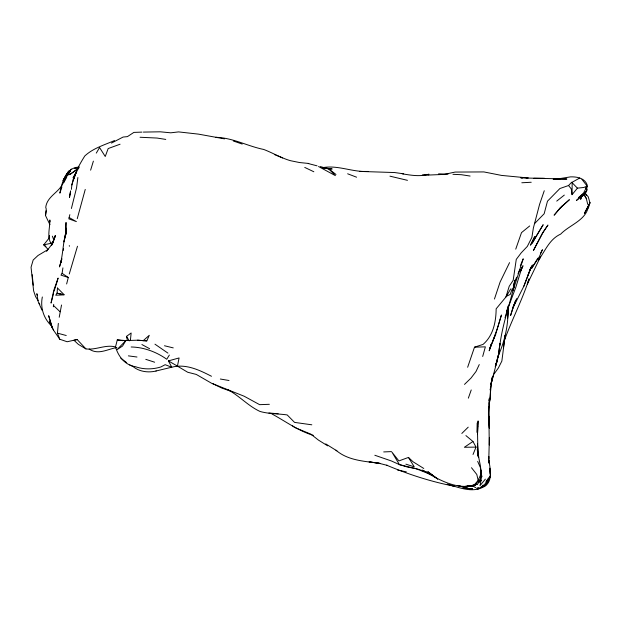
<?xml version="1.0" encoding="UTF-8"?>
<svg xmlns="http://www.w3.org/2000/svg" width="621" height="621" viewBox="0 0 621 621"><rect width="100%" height="100%" fill="white"/><g stroke="black" fill="none" stroke-linecap="round" stroke-linejoin="round"><path stroke-width="0.93" d="M488.96 456.536L488.952 463.111L488.843 460.316C490.38 469.453 493.501 483.099 482.354 487.555C471.06 492.903 458.391 487.206 447.229 484.201L454.564 486.274C431.261 481.78 408.571 474.444 386.751 465.222L387.155 465.346L378.127 463.049L369.076 461.877L380.036 463.398M489.27 445.024L488.906 416.28L489.387 428.265L489.053 408.626L489.503 398.286M581.939 179.36L587.14 186.083L583.849 187.464L577.421 188.155L572.065 194.676L572.166 182.248L579.703 178.025M489.395 437.363L488.789 459.268M51.753 326.118C43.703 318.705 40.148 307.729 42.329 296.978M66.439 230.15L64.01 241.918L66.416 230.352L65.679 234.761M54.64 237.913L54.71 236.065L52.645 243.3L46.544 251.381M65.609 235.483L66.036 222.473L65.57 234.699L66.144 228.086M476.92 432.317L477.324 422.854L477.999 456.319L477.502 443.86L477.797 451.614L478.698 457.211L477.642 451.948L480.32 465.455L481.811 476.959L480.941 471.277M489.232 404.092L488.417 414.362M489.014 400.654L489.146 398.829M489.053 403.029L489.418 398.302M489.146 405.148L491.84 379.175L490.924 384.57L499.346 352.154L498.461 354.754M507.862 307.084C508.762 324.527 504.764 341.511 497.576 357.354M480.631 478.799L481.244 471.246L480.631 478.799L474.211 485.086L478.17 480.367L481.252 473.349M63.326 250.387L63.497 248.478M65.593 234.955L65.717 233.581M211.489 376.272C199.302 370.015 185.795 363.502 171.745 367.221L165.147 364.698L160.901 366.949A32.766 25.5 -8.2 0 1 135.572 366.739C124.899 365.117 118.417 356.594 115.506 346.929C105.43 344.267 96.084 350.252 85.954 348.917L77.136 339.524L67.138 341.752L59.771 339.245L57.443 333.143L58.343 323.386M130.371 340.525L131.147 332.988L126.521 336.365L127.352 340.494M498.422 354.933L495.822 365.086L497.631 359.466L495.279 366.646L498.422 354.933L499.975 343.444M488.448 408.665L488.649 406.786M49.905 224.655L45.519 215.572L46.241 209.044L45.744 207.375C46.932 196.352 59.15 192.409 63.148 183.032M503.414 348.14L505.176 335.239L501.861 361.08L498.36 368.005L493.571 374.649L490.916 384.647M585.456 188.373L587.14 186.083L586.488 191.532L582.389 196.228L576.366 200.505L578.244 198.611M498.764 352.953L499.424 347.504M499.649 345.695L499.866 343.879M490.59 387.287L490.256 390.011L492.306 377.18L490.924 384.57M77.873 177.521L76.562 187.829L71.399 208.493M71.384 189.382C72.3 177.21 78.44 166.11 84.798 155.964C93.134 148.194 104.344 144.996 114.551 140.532M66.633 283.976L68.294 277.478L60.974 275.134L62.092 273.341L62.915 267.884M59.22 317.253L61.526 304.996M588.475 206.234C586.1 220.424 569.535 224.856 560.67 234.117C549.577 239.038 545.199 250.806 538.554 260.044L540.596 256.589L527.314 284.146L529.053 278.938C522.245 300.067 511.813 319.831 504.306 340.642M49.432 235.522L48.95 238.293L43.711 244.845L48.104 249.378M499.439 348.684C501.683 326.957 509.034 306.533 514.289 285.513L512.946 290.814L523.216 258.802L520.297 265.858M508.405 305.4L507.753 308.87L507.574 318.441L508.568 308.024L507.877 313.465L508.475 311.501L507.807 313.271M269.351 404.31L259.632 404.667L244.177 396.237L211.575 383.258L196.29 374.432L187.682 372.243L177.435 366.134L179.089 357.944L168.415 360.902L171.745 367.221L155.925 371.024M480.972 477.471L481.104 480.297L479.994 485.645L485.366 479.133M66.416 230.352C63.156 241.103 63.179 252.351 60.586 263.226L61.844 258.693L59.476 266.937L61.673 259.578M69.133 217.552L68.83 218.864L76.375 221.604L69.133 217.552L69.847 214.641M513.396 287.15L515.065 280.094L513.326 285.481M46.241 210.791L45.519 215.572M115.506 346.929L117.291 339.904L125.846 340.572L137.567 340.199L146.867 340.836L149.257 335.309L143.071 340.82M53.623 293.073L51.038 303.087L53.755 290.395L58.11 278.061L56.612 283.331M54.089 291.249L56.309 284.193M467.644 367.259L474.506 347.178L483.045 344.407C493.338 335.643 496.024 321.67 496.148 308.816L505.905 297.04L509.204 286.312L513.179 280.335L516.268 259.384L521.267 252.786L527.314 246.421L531.879 237.401L533.369 228.047L539.587 204.332L544.268 190.732M77.252 218.662L85.248 189.421M507.838 307.255L506.627 311.796L515.841 287.251L521.881 267.597L520.856 270.166M489.107 403.65L490.342 399.117L490.443 387.651M482.688 356.477L485.366 346.844L474.506 347.178M77.478 246.242L69.265 274.008M505.044 317.75L508.684 305.26M588.39 208.019L589.95 202.772L588.234 196.803L584.943 192.952M587.086 189.568L586.488 191.532L578.469 197.726L583.593 192.999L587.14 186.083M90.619 170.17L93.383 161.126M71.764 184.949L75.886 172.886L73.084 177.87L76.779 171.59M497.825 327.096L501.434 314.979L495.729 333.997L489.736 348.924L491.234 344.096L489.185 350.795L497.545 327.997M494.44 299.05L500.122 281.988L509.546 262.636M61.929 186.867L59.872 193.147C61.914 182.551 65.935 166.995 79.496 167.096M515.74 249.145L521.5 232.634L529.682 225.959M512.441 288.175L510.26 294.424L506.557 296.217M495.31 335.2L495.729 333.997L492.321 342.241M468.343 398.162L471.23 389.957M581.916 195.77L580.619 199.333L581.97 195.902M52.645 243.3L55.486 235.53L51.388 245.637M515.337 301.107L510.602 315.452L513.148 306.735L516.051 300.122M75.886 172.886L73.224 179.997L76.111 172.778M516.695 298.577L512.729 308.233L523.868 286.203L530.466 268.784L529.395 271.16M523.868 286.203L530.466 268.784M515.57 279.854L516.602 277.191M527.508 276.524L531.359 266.867L530.761 268.14M473.023 454.502L476.028 447.104L472.961 441.477L465.913 435.585M518.061 273.667L519.932 269.266M490.14 473.745L489.697 468.187L490.411 476.035L487.244 483.037L485.327 485.575L479.133 488.052L477.549 488.122M520.615 270.989L522.998 265.741L520.623 270.919M479.265 364.55L475.997 371.529L470.974 378.119L464.5 384.399M53.328 306.79L53.717 304.36M529.472 271.082L532.484 265.012L530.163 269.165M490.411 476.035L485.327 485.575L480.996 486.996M76.336 172.056L77.237 170.395M537.833 258.189L531.646 268.319L539.346 256.721L542.443 249.712L540.604 253.104M510.703 288.928L505.905 297.04M66.703 177.257L63.552 182.768L65.919 177.691L70.313 170.961L67.604 175.689M96.294 153.1L99.57 147.542L105.244 156.5L108.17 148.551L120.07 144.219M169.339 355.072L166.754 359.256C156.461 351.928 143.847 347.217 131.155 346.984M584.974 192.549L582.327 196.267L585.735 191.641M483.2 485.032L481.492 487.206L484.605 484.559L488.89 477.805L486.041 481.422M559.428 208.687L554.095 215.215L561.454 206.801L569.403 199.69L559.428 208.687L562.975 205.365M477.308 484.225L480.786 480.095L479.156 481.974M534.518 223.653L544.159 213.748L547.481 201.188L559.901 188.528L568.572 185.516L571.677 182.232L577.421 188.155M461.822 433.45L468.218 427.155M561.454 206.801L564.388 204.185M556.734 201.111L564.318 195.079M476.09 484.101L473.225 486.266L476.191 484.116M478.24 482.47L481.104 480.297M472.961 441.477L464.353 447.283L476.028 447.104M477.425 489.418L478.892 488.479M47.483 249.867L38.013 255.487L33.177 260.02L31.05 267.247L33.627 290.876L35.568 296.621L38.114 300.556M77.377 169.618L78.153 169.184M111.454 143.086L123.105 137.047L127.437 136.62L133.872 132.397L141.984 132.11M52.995 242.314L50.743 243.378L43.711 244.845L45.915 246.397M476.664 488.409L478.395 487.842M476.912 484.372L466.317 486.748L476.912 484.372C457.498 491.141 438.651 479.544 422.389 470.136L432.169 475.026L415.868 468.653L407.166 466.984L399.443 464.624L391.455 460.992L374.836 455.255M469.158 486.344L473.21 486.274L475.903 487.772M423.778 468.467L413.097 461.814L408.447 457.429L398.907 460.929L391.952 452.173L399.443 464.624L419.734 469.631M156.22 370.931L154.994 371.249A23.458 18.257 -8.2 0 1 132.871 366.413L129.673 364.931M78.168 167.523L74.706 168.338L78.44 167.515M402.136 173.795C410.916 175.254 420.176 176.9 428.878 174.152M77.136 339.524L73.946 340.246L78.37 344.376L85.954 348.917M116.864 347.535C107.503 349.095 98.211 355.336 89.168 349.033M444.589 174.315L455.131 172.071L483.883 171.924L501.489 175.409L527.198 177.87M556.067 179.205L570.544 176.869C577.119 176.667 584.749 178.08 587.21 184.988M556.152 179.19L560.833 178.584M322.998 167.592C338.197 164.945 352.759 172.351 367.974 171.458L359.512 171.419L394.677 172.545L403.673 173.833M473.419 485.49L465.098 486.437L473.016 485.638M423.343 175.44L426.084 175.145M427.69 175.091L444.178 174.408M322.811 167.794L325.489 167.592M553.179 179.182L558.838 178.856M521.819 182.768L531.219 182.256M553.761 179.159L566.864 179.019L520.84 177.885L522.665 177.924M143.373 132.094L160.249 131.807L170.775 132.816L178.561 131.9L198.479 134.128L217.668 137.614M383.7 451.933L391.424 451.607M322.881 167.647L325.505 167.554M227.891 389.709C239.395 395.856 248.19 406.01 260.02 411.459C269.002 414.028 278.037 413.602 287.197 414.929L294.564 422.396L311.82 424.811M422.327 174.92L428.808 174.765M78.393 167.561L76.771 167.585L78.642 167.561M438.581 173.833L448.005 174.167M140.051 137.257L157.082 138.056L165.768 139.415M452.95 174.315L461.465 174.718L470.113 176.054M467.621 485.94L473.21 486.274M467.341 485.948L469.934 486.119M137.567 340.199L146.797 340.96M268.909 413.004L278.146 413.757M324.791 168.314L332.157 168.966L322.245 167.515M308.738 163.463L299.57 162.547L290.791 160.761C282.043 158.464 272.704 152.844 263.677 149.444C247.492 146.16 232.766 137.769 215.852 137.303L224.53 138.863M527.741 177.878L525.871 177.629L528.238 177.948M128.368 355.864L136.993 357.021M117.291 339.904L122.873 340.681M380.316 463.483C365.063 461.186 348.148 460.836 335.93 450.155M220.339 379.027L229.009 380.502M397.564 470.035L406.336 471.844M322.283 167.577L328.827 168.935L335.984 174.47M389.949 176.162L407.461 180.331M164.487 345.757L173.251 347.892M308.272 163.548L317.052 165.83M57.443 333.143L66.237 335.511M320.289 166.575L328.827 168.935L335.379 175.634L318.519 166.513M405.862 464.151L414.254 466.837L408.447 457.429M145.78 359.334L154.652 362.214M233.294 140.975L242.198 144.064M230.546 391.16L221.635 387.993L212.537 383.568M313.349 435.375C298.15 430.85 285.629 421.317 271.858 413.928M347.644 173.787L356.586 177.195M420.557 469.942L427.931 472.767M282.058 157.695L282.485 157.874L274.381 154.52M428.009 473.07L431.308 474.506M427.186 472.705L432.325 475.143M304.756 167.422L313.838 171.769M141.899 344.523L149.63 348.73M168.415 360.902L177.435 366.134M325.746 443.899L336.908 450.869M327.694 445.847L318.41 440.072L310.865 434.141L294.657 427.442L292.475 425.773M154.963 344.174L167.926 353.108M62.092 273.341L68.294 277.478M120.784 358.177L126.707 362.68M53.81 305.788L60.066 311.75M52.001 244.845C46.296 237.89 50.122 228.155 49.835 219.943L50.006 221.759M585.797 194.295L586.581 195.219M50.518 323.091L49.307 321.577L53.522 330.193L59.771 339.245M37.578 295.324L36.818 293.679L38.184 301.666L39.829 304.437M568.572 185.516L571.25 188.908L572.065 194.676M471.486 467.714L476.804 474.475L478.17 480.367M583.996 194.769L586.302 198.479L587.753 204.387M126.521 336.365L129.269 340.898M583.981 193.775L586.302 198.479M38.898 303.265L42.018 310.197M477.681 461.38L480.367 467.559M53.026 329.014L53.522 330.193M52.343 236.151L53.88 240.048M480.507 468.436L481.601 473.598M69.288 245.567L69.381 246.273M33.231 285.202L32.207 274.699M477.246 449.402L477.526 452.119M490.287 475.601L490.435 477.456M488.44 416.807L488.541 418.298L488.448 412.686M489.1 421.248L489.387 428.265M477.797 426.448L477.518 434.079L478.092 420.922L477.797 426.448M57.481 288.035L57.062 293.213L55.727 295.223L64.064 294.882L57.062 293.213L64.11 294.696L57.481 288.035M69.94 194.66L69.49 197.4L70.615 190.911L69.94 194.66M534.634 236.834L530.582 245.031L534.634 236.834M589.95 202.772L584.477 213.352L589.95 202.772M536.971 243.626L533.392 250.535L543.414 231.749L547.947 225.05L542.032 233.876L536.971 243.626M536.047 236.438L532.135 243.277L543.173 224.717L536.047 236.438M67.045 173.74L63.039 180.556L68.799 170.992L67.045 173.74M125.846 340.572L122.562 346.037L117.027 349.67L125.846 340.572M65.927 175.596L65.492 176.294L71.33 169.091L65.927 175.596M71.516 173.329L69.653 174.695L78.867 167.973L71.516 173.329M542.172 178.359L533.711 178.374L544.671 178.374L542.172 178.359M472.534 488.921L463.367 488.013L472.534 488.921M469.165 488.634L457.747 485.552L469.165 488.634M437.65 478.993L427.9 471.735L437.65 478.993M52.311 327.981L48.717 315.856L52.311 327.981"/></g></svg>
